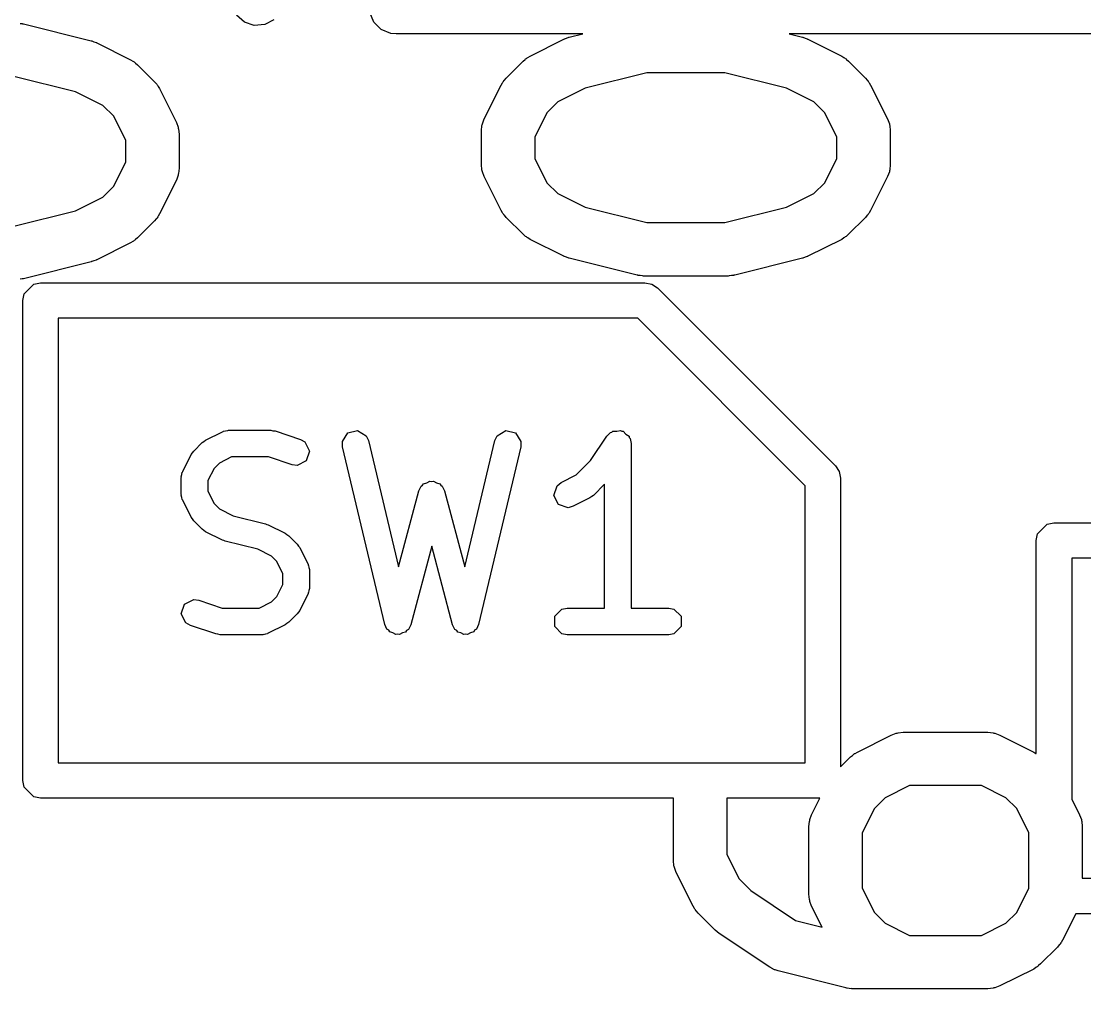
# Model space of a CAD drawing. Extents: x -2.36 to 2.12, y 0.28 to 4.05.
# Drawn here: x -2.1092 to -1.9915, y 3.5716 to 3.6788 of the extents above; entities that cross this region are included whole.
import ezdxf

# ---------------------------------------------------------------- set-up
doc = ezdxf.new("R2010")
doc.units = 0
doc.header["$MEASUREMENT"] = 0
doc.layers.add('BLACK', color=7, linetype='CONTINUOUS')

msp = doc.modelspace()

# ---------------------------------------------------------------- linework, layer by layer
at = {"layer": 'BLACK', "linetype": 'CONTINUOUS'}
for p, q in [((-2.08451, 3.67867), (-2.08538, 3.67942)), ((-2.08342, 3.6783), (-2.08451, 3.67867)), ((-2.08124, 3.6789), (-2.08227, 3.67839)), ((-2.07017, 3.67867), (-2.07061, 3.67974)), ((-2.06936, 3.67786), (-2.07017, 3.67867)), ((-2.10933, 3.67853), (-2.10911, 3.67851)), ((-2.10911, 3.67851), (-2.10907, 3.67849)), ((-2.10907, 3.67849), (-2.10897, 3.67847)), ((-2.10897, 3.67847), (-2.10148, 3.6766)), ((-2.08227, 3.67839), (-2.08342, 3.6783)), ((-2.06829, 3.67742), (-2.06936, 3.67786)), ((-2.10148, 3.6766), (-2.10143, 3.67658)), ((-2.10143, 3.67658), (-2.10141, 3.67658)), ((-2.10141, 3.67658), (-2.10117, 3.67649)), ((-2.10117, 3.67649), (-2.10093, 3.6764)), ((-2.10093, 3.6764), (-2.10091, 3.67639)), ((-2.10091, 3.67639), (-2.10087, 3.67638)), ((-2.10087, 3.67638), (-2.09712, 3.6745)), ((-2.06772, 3.67736), (-2.06829, 3.67742)), ((-2.04706, 3.67736), (-2.06772, 3.67736)), ((-2.05289, 3.67489), (-2.04914, 3.67677)), ((-2.04914, 3.67677), (-2.0491, 3.67679)), ((-2.0491, 3.67679), (-2.04908, 3.6768)), ((-2.04908, 3.6768), (-2.04884, 3.67688)), ((-2.04884, 3.67688), (-2.0486, 3.67698)), ((-2.0486, 3.67698), (-2.04858, 3.67698)), ((-2.04858, 3.67698), (-2.04854, 3.67699)), ((-2.04854, 3.67699), (-2.04706, 3.67736)), ((-1.96379, 3.67736), (-2.02421, 3.67736)), ((-2.02421, 3.67736), (-2.02273, 3.67699)), ((-2.02273, 3.67699), (-2.02269, 3.67698)), ((-2.02269, 3.67698), (-2.02267, 3.67698)), ((-2.02267, 3.67698), (-2.02243, 3.67688)), ((-2.02243, 3.67688), (-2.02219, 3.6768)), ((-2.02219, 3.6768), (-2.02217, 3.67679)), ((-2.02217, 3.67679), (-2.02213, 3.67677)), ((-2.02213, 3.67677), (-2.01838, 3.67489)), ((-2.09712, 3.6745), (-2.09687, 3.67434)), ((-2.09687, 3.67434), (-2.0968, 3.67431)), ((-2.0968, 3.67431), (-2.09672, 3.67425)), ((-2.09672, 3.67425), (-2.09663, 3.67419)), ((-2.09663, 3.67419), (-2.09658, 3.67413)), ((-2.09658, 3.67413), (-2.09635, 3.67395)), ((-2.09635, 3.67395), (-2.09448, 3.67207)), ((-2.05554, 3.67247), (-2.05366, 3.67434)), ((-2.05366, 3.67434), (-2.05343, 3.67453)), ((-2.05343, 3.67453), (-2.05338, 3.67459)), ((-2.05338, 3.67459), (-2.05329, 3.67464)), ((-2.05329, 3.67464), (-2.05321, 3.67471)), ((-2.05321, 3.67471), (-2.05314, 3.67474)), ((-2.05314, 3.67474), (-2.05289, 3.67489)), ((-2.01838, 3.67489), (-2.01813, 3.67474)), ((-2.01813, 3.67474), (-2.01806, 3.67471)), ((-2.01806, 3.67471), (-2.01798, 3.67464)), ((-2.01798, 3.67464), (-2.01789, 3.67459)), ((-2.01789, 3.67459), (-2.01784, 3.67453)), ((-2.01784, 3.67453), (-2.01761, 3.67434)), ((-2.01761, 3.67434), (-2.01574, 3.67247)), ((-2.03996, 3.67305), (-2.04679, 3.67134)), ((-2.03131, 3.67305), (-2.03996, 3.67305)), ((-2.02448, 3.67134), (-2.03131, 3.67305)), ((-2.10322, 3.67095), (-2.11005, 3.67266)), ((-2.09448, 3.67207), (-2.09429, 3.67185)), ((-2.09429, 3.67185), (-2.09423, 3.6718)), ((-2.09423, 3.6718), (-2.09418, 3.67171)), ((-2.09418, 3.67171), (-2.09411, 3.67163)), ((-2.09411, 3.67163), (-2.09408, 3.67155)), ((-2.05796, 3.66795), (-2.05609, 3.6717)), ((-2.05609, 3.6717), (-2.05593, 3.67195)), ((-2.05593, 3.67195), (-2.0559, 3.67202)), ((-2.0559, 3.67202), (-2.05584, 3.6721)), ((-2.05584, 3.6721), (-2.05578, 3.67219)), ((-2.05578, 3.67219), (-2.05572, 3.67224)), ((-2.05572, 3.67224), (-2.05554, 3.67247)), ((-2.01574, 3.67247), (-2.01555, 3.67224)), ((-2.01555, 3.67224), (-2.01549, 3.67219)), ((-2.01549, 3.67219), (-2.01544, 3.6721)), ((-2.01544, 3.6721), (-2.01537, 3.67202)), ((-2.01537, 3.67202), (-2.01534, 3.67195)), ((-2.01534, 3.67195), (-2.01519, 3.6717)), ((-2.01519, 3.6717), (-2.01331, 3.66795)), ((-2.10019, 3.66943), (-2.10322, 3.67095)), ((-2.09408, 3.67155), (-2.09393, 3.67131)), ((-2.09393, 3.67131), (-2.09205, 3.66756)), ((-2.04679, 3.67134), (-2.04982, 3.66983)), ((-2.02145, 3.66983), (-2.02448, 3.67134)), ((-2.09899, 3.66824), (-2.10019, 3.66943)), ((-2.04982, 3.66983), (-2.05102, 3.66863)), ((-2.02025, 3.66863), (-2.02145, 3.66983)), ((-2.09764, 3.66554), (-2.09899, 3.66824)), ((-2.05102, 3.66863), (-2.05237, 3.66593)), ((-2.0189, 3.66593), (-2.02025, 3.66863)), ((-2.09205, 3.66756), (-2.09184, 3.66702)), ((-2.09184, 3.66702), (-2.09184, 3.66691)), ((-2.09184, 3.66691), (-2.0918, 3.66681)), ((-2.05827, 3.66663), (-2.05822, 3.66721)), ((-2.05822, 3.66721), (-2.05818, 3.6673)), ((-2.05818, 3.6673), (-2.05817, 3.66741)), ((-2.05817, 3.66741), (-2.05796, 3.66795)), ((-2.01331, 3.66795), (-2.0131, 3.66741)), ((-2.0131, 3.66741), (-2.0131, 3.6673)), ((-2.0131, 3.6673), (-2.01306, 3.66721)), ((-2.01306, 3.66721), (-2.013, 3.66663)), ((-2.0918, 3.66681), (-2.09174, 3.66624)), ((-2.09174, 3.66624), (-2.09174, 3.66249)), ((-2.05827, 3.66288), (-2.05827, 3.66663)), ((-2.05237, 3.66593), (-2.05237, 3.66358)), ((-2.0189, 3.66358), (-2.0189, 3.66593)), ((-2.013, 3.66663), (-2.013, 3.66288)), ((-2.09764, 3.66318), (-2.09764, 3.66554)), ((-2.05237, 3.66358), (-2.05102, 3.66088)), ((-2.02025, 3.66088), (-2.0189, 3.66358)), ((-2.09899, 3.66049), (-2.09764, 3.66318)), ((-2.09174, 3.66249), (-2.0918, 3.66191)), ((-2.05822, 3.6623), (-2.05827, 3.66288)), ((-2.05818, 3.66221), (-2.05822, 3.6623)), ((-2.05817, 3.6621), (-2.05818, 3.66221)), ((-2.01306, 3.6623), (-2.0131, 3.66221)), ((-2.0131, 3.66221), (-2.0131, 3.6621)), ((-2.013, 3.66288), (-2.01306, 3.6623)), ((-2.09205, 3.66117), (-2.09393, 3.65742)), ((-2.09184, 3.66171), (-2.09205, 3.66117)), ((-2.0918, 3.66191), (-2.09184, 3.66181)), ((-2.09184, 3.66181), (-2.09184, 3.66171)), ((-2.05796, 3.66156), (-2.05817, 3.6621)), ((-2.05609, 3.65781), (-2.05796, 3.66156)), ((-2.01331, 3.66156), (-2.01519, 3.65781)), ((-2.0131, 3.6621), (-2.01331, 3.66156)), ((-2.10019, 3.65929), (-2.09899, 3.66049)), ((-2.05102, 3.66088), (-2.04982, 3.65968)), ((-2.02145, 3.65968), (-2.02025, 3.66088)), ((-2.10322, 3.65777), (-2.10019, 3.65929)), ((-2.04982, 3.65968), (-2.04679, 3.65817)), ((-2.02448, 3.65817), (-2.02145, 3.65968)), ((-2.11005, 3.65606), (-2.10322, 3.65777)), ((-2.05593, 3.65756), (-2.05609, 3.65781)), ((-2.0559, 3.65749), (-2.05593, 3.65756)), ((-2.05584, 3.65741), (-2.0559, 3.65749)), ((-2.04679, 3.65817), (-2.03996, 3.65646)), ((-2.03131, 3.65646), (-2.02448, 3.65817)), ((-2.01537, 3.65749), (-2.01544, 3.65741)), ((-2.01534, 3.65756), (-2.01537, 3.65749)), ((-2.01519, 3.65781), (-2.01534, 3.65756)), ((-2.09448, 3.65665), (-2.09635, 3.65477)), ((-2.09429, 3.65687), (-2.09448, 3.65665)), ((-2.09423, 3.65693), (-2.09429, 3.65687)), ((-2.09418, 3.65701), (-2.09423, 3.65693)), ((-2.09411, 3.6571), (-2.09418, 3.65701)), ((-2.09408, 3.65717), (-2.09411, 3.6571)), ((-2.09393, 3.65742), (-2.09408, 3.65717)), ((-2.05578, 3.65732), (-2.05584, 3.65741)), ((-2.05572, 3.65727), (-2.05578, 3.65732)), ((-2.05554, 3.65704), (-2.05572, 3.65727)), ((-2.05366, 3.65517), (-2.05554, 3.65704)), ((-2.03996, 3.65646), (-2.03131, 3.65646)), ((-2.01574, 3.65704), (-2.01761, 3.65517)), ((-2.01555, 3.65727), (-2.01574, 3.65704)), ((-2.01549, 3.65732), (-2.01555, 3.65727)), ((-2.01544, 3.65741), (-2.01549, 3.65732)), ((-2.05343, 3.65498), (-2.05366, 3.65517)), ((-2.01761, 3.65517), (-2.01784, 3.65498)), ((-2.09712, 3.65422), (-2.10087, 3.65235)), ((-2.09687, 3.65438), (-2.09712, 3.65422)), ((-2.0968, 3.65441), (-2.09687, 3.65438)), ((-2.09672, 3.65447), (-2.0968, 3.65441)), ((-2.09663, 3.65453), (-2.09672, 3.65447)), ((-2.09658, 3.65459), (-2.09663, 3.65453)), ((-2.09635, 3.65477), (-2.09658, 3.65459)), ((-2.05338, 3.65492), (-2.05343, 3.65498)), ((-2.05329, 3.65487), (-2.05338, 3.65492)), ((-2.05321, 3.6548), (-2.05329, 3.65487)), ((-2.05314, 3.65477), (-2.05321, 3.6548)), ((-2.05289, 3.65461), (-2.05314, 3.65477)), ((-2.04914, 3.65274), (-2.05289, 3.65461)), ((-2.01838, 3.65461), (-2.02213, 3.65274)), ((-2.01813, 3.65477), (-2.01838, 3.65461)), ((-2.01806, 3.6548), (-2.01813, 3.65477)), ((-2.01798, 3.65487), (-2.01806, 3.6548)), ((-2.01789, 3.65492), (-2.01798, 3.65487)), ((-2.01784, 3.65498), (-2.01789, 3.65492)), ((-2.0491, 3.65272), (-2.04914, 3.65274)), ((-2.02213, 3.65274), (-2.02217, 3.65272)), ((-2.10148, 3.65212), (-2.10897, 3.65025)), ((-2.10143, 3.65214), (-2.10148, 3.65212)), ((-2.10141, 3.65214), (-2.10143, 3.65214)), ((-2.10117, 3.65223), (-2.10141, 3.65214)), ((-2.10093, 3.65232), (-2.10117, 3.65223)), ((-2.10091, 3.65233), (-2.10093, 3.65232)), ((-2.10087, 3.65235), (-2.10091, 3.65233)), ((-2.04908, 3.65271), (-2.0491, 3.65272)), ((-2.04884, 3.65262), (-2.04908, 3.65271)), ((-2.0486, 3.65253), (-2.04884, 3.65262)), ((-2.04858, 3.65253), (-2.0486, 3.65253)), ((-2.04854, 3.65252), (-2.04858, 3.65253)), ((-2.04104, 3.65064), (-2.04854, 3.65252)), ((-2.02273, 3.65252), (-2.03023, 3.65064)), ((-2.02269, 3.65253), (-2.02273, 3.65252)), ((-2.02267, 3.65253), (-2.02269, 3.65253)), ((-2.02243, 3.65262), (-2.02267, 3.65253)), ((-2.02219, 3.65271), (-2.02243, 3.65262)), ((-2.02217, 3.65272), (-2.02219, 3.65271)), ((-2.04094, 3.65063), (-2.04104, 3.65064)), ((-2.0409, 3.65061), (-2.04094, 3.65063)), ((-2.04068, 3.65059), (-2.0409, 3.65061)), ((-2.04047, 3.65056), (-2.04068, 3.65059)), ((-2.04042, 3.65056), (-2.04047, 3.65056)), ((-2.04032, 3.65055), (-2.04042, 3.65056)), ((-2.03095, 3.65055), (-2.04032, 3.65055)), ((-2.03085, 3.65056), (-2.03095, 3.65055)), ((-2.03081, 3.65056), (-2.03085, 3.65056)), ((-2.03059, 3.65059), (-2.03081, 3.65056)), ((-2.03037, 3.65061), (-2.03059, 3.65059)), ((-2.03033, 3.65063), (-2.03037, 3.65061)), ((-2.03023, 3.65064), (-2.03033, 3.65063)), ((-2.10911, 3.65022), (-2.10933, 3.65019)), ((-2.10907, 3.65023), (-2.10911, 3.65022)), ((-2.10897, 3.65025), (-2.10907, 3.65023)), ((-2.10891, 3.64859), (-2.10784, 3.64965)), ((-2.10784, 3.64965), (-2.10709, 3.6498)), ((-2.10709, 3.6498), (-2.04016, 3.6498)), ((-2.04016, 3.6498), (-2.0394, 3.64965)), ((-2.0394, 3.64965), (-2.03877, 3.64923)), ((-2.03877, 3.64923), (-2.01908, 3.62954)), ((-2.10906, 3.64783), (-2.10891, 3.64859)), ((-2.10906, 3.59469), (-2.10906, 3.64783)), ((-2.10512, 3.64587), (-2.10512, 3.59665)), ((-2.04097, 3.64587), (-2.10512, 3.64587)), ((-2.02244, 3.62733), (-2.04097, 3.64587)), ((-2.08881, 3.63237), (-2.08694, 3.63331)), ((-2.08694, 3.63331), (-2.08687, 3.63333)), ((-2.08687, 3.63333), (-2.08684, 3.63336)), ((-2.08684, 3.63336), (-2.08661, 3.6334)), ((-2.08661, 3.6334), (-2.08638, 3.63346)), ((-2.08638, 3.63346), (-2.08635, 3.63345)), ((-2.08635, 3.63345), (-2.08628, 3.63347)), ((-2.08628, 3.63347), (-2.08159, 3.63347)), ((-2.08159, 3.63347), (-2.08136, 3.63342)), ((-2.08136, 3.63342), (-2.08112, 3.63339)), ((-2.08112, 3.63339), (-2.07831, 3.63245)), ((-2.07367, 3.63223), (-2.07308, 3.63319)), ((-2.07308, 3.63319), (-2.07198, 3.63345)), ((-2.07198, 3.63345), (-2.07102, 3.63286)), ((-2.07102, 3.63286), (-2.07078, 3.63233)), ((-2.05678, 3.63233), (-2.05654, 3.63286)), ((-2.05654, 3.63286), (-2.05558, 3.63345)), ((-2.05558, 3.63345), (-2.05448, 3.63319)), ((-2.05448, 3.63319), (-2.05389, 3.63223)), ((-2.04618, 3.63012), (-2.04439, 3.63281)), ((-2.04439, 3.63281), (-2.04398, 3.63322)), ((-2.04398, 3.63322), (-2.04383, 3.63325)), ((-2.04383, 3.63325), (-2.04372, 3.63336)), ((-2.04372, 3.63336), (-2.04329, 3.63336)), ((-2.04329, 3.63336), (-2.04287, 3.63344)), ((-2.04287, 3.63344), (-2.04274, 3.63336)), ((-2.04274, 3.63336), (-2.04259, 3.63336)), ((-2.04259, 3.63336), (-2.04229, 3.63305)), ((-2.04229, 3.63305), (-2.04193, 3.63281)), ((-2.04193, 3.63281), (-2.0419, 3.63266)), ((-2.09013, 3.63116), (-2.0892, 3.6321)), ((-2.0892, 3.6321), (-2.089, 3.63223)), ((-2.089, 3.63223), (-2.08881, 3.63237)), ((-2.07831, 3.63245), (-2.07781, 3.63217)), ((-2.07781, 3.63217), (-2.0773, 3.63116)), ((-2.07365, 3.63165), (-2.07367, 3.63223)), ((-2.06897, 3.61196), (-2.07365, 3.63165)), ((-2.07078, 3.63233), (-2.06745, 3.61834)), ((-2.06011, 3.61834), (-2.05678, 3.63233)), ((-2.05391, 3.63165), (-2.05859, 3.61196)), ((-2.05389, 3.63223), (-2.05391, 3.63165)), ((-2.0419, 3.63266), (-2.04179, 3.63256)), ((-2.04179, 3.63256), (-2.04168, 3.63199)), ((-2.04168, 3.63199), (-2.04168, 3.61378)), ((-2.09135, 3.6289), (-2.09041, 3.63078)), ((-2.09041, 3.63078), (-2.09026, 3.63096)), ((-2.09026, 3.63096), (-2.09013, 3.63116)), ((-2.08593, 3.63052), (-2.08728, 3.62984)), ((-2.08183, 3.63052), (-2.08593, 3.63052)), ((-2.07924, 3.62965), (-2.08183, 3.63052)), ((-2.0773, 3.63116), (-2.07766, 3.63009)), ((-2.08788, 3.62924), (-2.08855, 3.62789)), ((-2.08728, 3.62984), (-2.08788, 3.62924)), ((-2.07867, 3.62958), (-2.07924, 3.62965)), ((-2.07766, 3.63009), (-2.07867, 3.62958)), ((-2.04778, 3.62852), (-2.04618, 3.63012)), ((-2.01908, 3.62954), (-2.01865, 3.6289)), ((-2.0915, 3.62835), (-2.09144, 3.62857)), ((-2.09149, 3.62831), (-2.0915, 3.62835)), ((-2.0915, 3.62824), (-2.09149, 3.62831)), ((-2.0915, 3.62637), (-2.0915, 3.62824)), ((-2.09144, 3.62857), (-2.09139, 3.62881)), ((-2.09139, 3.62881), (-2.09137, 3.62883)), ((-2.09137, 3.62883), (-2.09135, 3.6289)), ((-2.04944, 3.62769), (-2.04778, 3.62852)), ((-2.01865, 3.6289), (-2.0185, 3.62815)), ((-2.0185, 3.62815), (-2.0185, 3.59619)), ((-2.08855, 3.62789), (-2.08855, 3.62672)), ((-2.06521, 3.62675), (-2.06495, 3.62726)), ((-2.06495, 3.62726), (-2.06478, 3.62737)), ((-2.06478, 3.62737), (-2.06468, 3.62754)), ((-2.06468, 3.62754), (-2.06431, 3.62764)), ((-2.06431, 3.62764), (-2.06397, 3.62783)), ((-2.06397, 3.62783), (-2.06378, 3.62778)), ((-2.06378, 3.62778), (-2.06359, 3.62783)), ((-2.06359, 3.62783), (-2.06325, 3.62764)), ((-2.06325, 3.62764), (-2.06288, 3.62754)), ((-2.06288, 3.62754), (-2.06278, 3.62737)), ((-2.06278, 3.62737), (-2.06261, 3.62726)), ((-2.06261, 3.62726), (-2.06235, 3.62675)), ((-2.05025, 3.62626), (-2.0499, 3.62733)), ((-2.0499, 3.62733), (-2.04944, 3.62769)), ((-2.04463, 3.62749), (-2.04586, 3.62626)), ((-2.04463, 3.61378), (-2.04463, 3.62749)), ((-2.02244, 3.59665), (-2.02244, 3.62733)), ((-2.09149, 3.62629), (-2.0915, 3.62637)), ((-2.0915, 3.62626), (-2.09149, 3.62629)), ((-2.09144, 3.62603), (-2.0915, 3.62626)), ((-2.09139, 3.6258), (-2.09144, 3.62603)), ((-2.09137, 3.62578), (-2.09139, 3.6258)), ((-2.09135, 3.62571), (-2.09137, 3.62578)), ((-2.09041, 3.62383), (-2.09135, 3.62571)), ((-2.08855, 3.62672), (-2.08788, 3.62537)), ((-2.06745, 3.61834), (-2.06521, 3.62675)), ((-2.06235, 3.62675), (-2.06011, 3.61834)), ((-2.04975, 3.62525), (-2.05025, 3.62626)), ((-2.04625, 3.62598), (-2.04812, 3.62505)), ((-2.04606, 3.62613), (-2.04625, 3.62598)), ((-2.04586, 3.62626), (-2.04606, 3.62613)), ((-2.08788, 3.62537), (-2.08728, 3.62477)), ((-2.08728, 3.62477), (-2.08576, 3.62401)), ((-2.04868, 3.62489), (-2.04975, 3.62525)), ((-2.04812, 3.62505), (-2.04868, 3.62489)), ((-2.09026, 3.62365), (-2.09041, 3.62383)), ((-2.09013, 3.62345), (-2.09026, 3.62365)), ((-2.0892, 3.62251), (-2.09013, 3.62345)), ((-2.08576, 3.62401), (-2.08217, 3.62311)), ((-2.089, 3.62238), (-2.0892, 3.62251)), ((-2.08881, 3.62223), (-2.089, 3.62238)), ((-2.08694, 3.6213), (-2.08881, 3.62223)), ((-2.08217, 3.62311), (-2.08202, 3.62304)), ((-2.08202, 3.62304), (-2.08187, 3.623)), ((-2.08187, 3.623), (-2.07999, 3.62206)), ((-1.9967, 3.62201), (-1.99564, 3.62308)), ((-1.99564, 3.62308), (-1.99488, 3.62323)), ((-1.99488, 3.62323), (-1.9752, 3.62323)), ((-2.08678, 3.62125), (-2.08694, 3.6213)), ((-2.08663, 3.62119), (-2.08678, 3.62125)), ((-2.08304, 3.62029), (-2.08663, 3.62119)), ((-2.07999, 3.62206), (-2.07981, 3.62192)), ((-2.07981, 3.62192), (-2.07961, 3.62179)), ((-2.07961, 3.62179), (-2.07867, 3.62085)), ((-1.99685, 3.62126), (-1.9967, 3.62201)), ((-1.99685, 3.59768), (-1.99685, 3.62126)), ((-2.08153, 3.61953), (-2.08304, 3.62029)), ((-2.07867, 3.62085), (-2.07854, 3.62065)), ((-2.07854, 3.62065), (-2.07839, 3.62047)), ((-2.07839, 3.62047), (-2.07746, 3.61859)), ((-2.06378, 3.62064), (-2.0661, 3.61193)), ((-2.06146, 3.61193), (-2.06378, 3.62064)), ((-2.08093, 3.61893), (-2.08153, 3.61953)), ((-2.08025, 3.61758), (-2.08093, 3.61893)), ((-2.07746, 3.61859), (-2.07744, 3.61852)), ((-1.99291, 3.61929), (-1.99291, 3.59262)), ((-1.97717, 3.61929), (-1.99291, 3.61929)), ((-2.08025, 3.6164), (-2.08025, 3.61758)), ((-2.07744, 3.61852), (-2.07741, 3.6185)), ((-2.07741, 3.6185), (-2.07737, 3.61826)), ((-2.07737, 3.61826), (-2.0773, 3.61804)), ((-2.0773, 3.61804), (-2.07732, 3.618)), ((-2.07732, 3.618), (-2.0773, 3.61793)), ((-2.0773, 3.61793), (-2.0773, 3.61606)), ((-2.08093, 3.61506), (-2.08025, 3.6164)), ((-2.08153, 3.61446), (-2.08093, 3.61506)), ((-2.07746, 3.6154), (-2.07839, 3.61352)), ((-2.07744, 3.61547), (-2.07746, 3.6154)), ((-2.07741, 3.61549), (-2.07744, 3.61547)), ((-2.07737, 3.61572), (-2.07741, 3.61549)), ((-2.0773, 3.61595), (-2.07737, 3.61572)), ((-2.0773, 3.61606), (-2.07732, 3.61598)), ((-2.07732, 3.61598), (-2.0773, 3.61595)), ((-2.0915, 3.61314), (-2.09114, 3.61421)), ((-2.09114, 3.61421), (-2.09013, 3.61472)), ((-2.09013, 3.61472), (-2.08956, 3.61464)), ((-2.08956, 3.61464), (-2.08697, 3.61378)), ((-2.08288, 3.61378), (-2.08153, 3.61446)), ((-2.09099, 3.61213), (-2.0915, 3.61314)), ((-2.08697, 3.61378), (-2.08288, 3.61378)), ((-2.07867, 3.61314), (-2.07961, 3.6122)), ((-2.07854, 3.61333), (-2.07867, 3.61314)), ((-2.07839, 3.61352), (-2.07854, 3.61333)), ((-2.05015, 3.61287), (-2.04935, 3.61367)), ((-2.05015, 3.61174), (-2.05015, 3.61287)), ((-2.04935, 3.61367), (-2.04878, 3.61378)), ((-2.04878, 3.61378), (-2.04463, 3.61378)), ((-2.04168, 3.61378), (-2.03753, 3.61378)), ((-2.03753, 3.61378), (-2.03697, 3.61367)), ((-2.03697, 3.61367), (-2.03617, 3.61287)), ((-2.03617, 3.61287), (-2.03617, 3.61174)), ((-2.09049, 3.61184), (-2.09099, 3.61213)), ((-2.08768, 3.61091), (-2.09049, 3.61184)), ((-2.07999, 3.61192), (-2.08187, 3.61099)), ((-2.07981, 3.61207), (-2.07999, 3.61192)), ((-2.07961, 3.6122), (-2.07981, 3.61207)), ((-2.06873, 3.61144), (-2.06897, 3.61196)), ((-2.0661, 3.61193), (-2.06636, 3.61141)), ((-2.0612, 3.61141), (-2.06146, 3.61193)), ((-2.05859, 3.61196), (-2.05883, 3.61144)), ((-2.04935, 3.61094), (-2.05015, 3.61174)), ((-2.03617, 3.61174), (-2.03697, 3.61094)), ((-2.08745, 3.61088), (-2.08768, 3.61091)), ((-2.08721, 3.61083), (-2.08745, 3.61088)), ((-2.08253, 3.61083), (-2.08721, 3.61083)), ((-2.08245, 3.61084), (-2.08253, 3.61083)), ((-2.08242, 3.61083), (-2.08245, 3.61084)), ((-2.08219, 3.6109), (-2.08242, 3.61083)), ((-2.08196, 3.61094), (-2.08219, 3.6109)), ((-2.08194, 3.61097), (-2.08196, 3.61094)), ((-2.08187, 3.61099), (-2.08194, 3.61097)), ((-2.06854, 3.61133), (-2.06873, 3.61144)), ((-2.06843, 3.61113), (-2.06854, 3.61133)), ((-2.06807, 3.61104), (-2.06843, 3.61113)), ((-2.06776, 3.61085), (-2.06807, 3.61104)), ((-2.06755, 3.6109), (-2.06776, 3.61085)), ((-2.06733, 3.61084), (-2.06755, 3.6109)), ((-2.06702, 3.61103), (-2.06733, 3.61084)), ((-2.06666, 3.61111), (-2.06702, 3.61103)), ((-2.06655, 3.6113), (-2.06666, 3.61111)), ((-2.06636, 3.61141), (-2.06655, 3.6113)), ((-2.06101, 3.6113), (-2.0612, 3.61141)), ((-2.0609, 3.61111), (-2.06101, 3.6113)), ((-2.06054, 3.61103), (-2.0609, 3.61111)), ((-2.06022, 3.61084), (-2.06054, 3.61103)), ((-2.06001, 3.6109), (-2.06022, 3.61084)), ((-2.0598, 3.61085), (-2.06001, 3.6109)), ((-2.05949, 3.61104), (-2.0598, 3.61085)), ((-2.05913, 3.61113), (-2.05949, 3.61104)), ((-2.05902, 3.61133), (-2.05913, 3.61113)), ((-2.05883, 3.61144), (-2.05902, 3.61133)), ((-2.04878, 3.61083), (-2.04935, 3.61094)), ((-2.03753, 3.61083), (-2.04878, 3.61083)), ((-2.03697, 3.61094), (-2.03753, 3.61083)), ((-2.01289, 3.59972), (-2.01234, 3.59992)), ((-2.01234, 3.59992), (-2.01224, 3.59993)), ((-2.01224, 3.59993), (-2.01214, 3.59997)), ((-2.01214, 3.59997), (-2.01157, 3.60003)), ((-2.01157, 3.60003), (-2.00219, 3.60003)), ((-2.00219, 3.60003), (-2.00162, 3.59997)), ((-2.00162, 3.59997), (-2.00152, 3.59993)), ((-2.00152, 3.59993), (-2.00141, 3.59992)), ((-2.00141, 3.59992), (-2.00087, 3.59972)), ((-2.01664, 3.59784), (-2.01289, 3.59972)), ((-2.00087, 3.59972), (-1.99712, 3.59784)), ((-2.0174, 3.59729), (-2.01718, 3.59747)), ((-2.01718, 3.59747), (-2.01712, 3.59753)), ((-2.01712, 3.59753), (-2.01704, 3.59759)), ((-2.01704, 3.59759), (-2.01696, 3.59766)), ((-2.01696, 3.59766), (-2.01688, 3.59769)), ((-2.01688, 3.59769), (-2.01664, 3.59784)), ((-1.99712, 3.59784), (-1.99687, 3.59769)), ((-1.99687, 3.59769), (-1.99685, 3.59768)), ((-2.10512, 3.59665), (-2.02244, 3.59665)), ((-2.0185, 3.59619), (-2.0174, 3.59729)), ((-2.10891, 3.59393), (-2.10906, 3.59469)), ((-2.10784, 3.59287), (-2.10891, 3.59393)), ((-2.01087, 3.59412), (-2.01357, 3.59277)), ((-2.00289, 3.59412), (-2.01087, 3.59412)), ((-2.00019, 3.59277), (-2.00289, 3.59412)), ((-2.10709, 3.59272), (-2.10784, 3.59287)), ((-2.03701, 3.59272), (-2.10709, 3.59272)), ((-2.03701, 3.58583), (-2.03701, 3.59272)), ((-2.03111, 3.59272), (-2.03111, 3.58652)), ((-2.0208, 3.59272), (-2.03111, 3.59272)), ((-2.02171, 3.5909), (-2.0208, 3.59272)), ((-2.01357, 3.59277), (-2.01476, 3.59158)), ((-1.99899, 3.59158), (-2.00019, 3.59277)), ((-2.01476, 3.59158), (-2.01611, 3.58888)), ((-1.99764, 3.58888), (-1.99899, 3.59158)), ((-1.99291, 3.59262), (-1.99205, 3.5909)), ((-2.02192, 3.59025), (-2.02191, 3.59036)), ((-2.02191, 3.59036), (-2.02171, 3.5909)), ((-1.99205, 3.5909), (-1.99184, 3.59036)), ((-1.99184, 3.59036), (-1.99184, 3.59025)), ((-2.02202, 3.58958), (-2.02196, 3.59015)), ((-2.02202, 3.58208), (-2.02202, 3.58958)), ((-2.02196, 3.59015), (-2.02192, 3.59025)), ((-1.99184, 3.59025), (-1.9918, 3.59015)), ((-1.9918, 3.59015), (-1.99174, 3.58958)), ((-1.99174, 3.58958), (-1.99174, 3.58386)), ((-2.01611, 3.58888), (-2.01611, 3.58277)), ((-1.99764, 3.58277), (-1.99764, 3.58888)), ((-2.03696, 3.58525), (-2.03701, 3.58583)), ((-2.03111, 3.58652), (-2.02976, 3.58383)), ((-2.03692, 3.58515), (-2.03696, 3.58525)), ((-2.03691, 3.58505), (-2.03692, 3.58515)), ((-2.0367, 3.58451), (-2.03691, 3.58505)), ((-2.03483, 3.58076), (-2.0367, 3.58451)), ((-2.02976, 3.58383), (-2.02843, 3.5825)), ((-1.99174, 3.58386), (-1.97717, 3.58386)), ((-2.02843, 3.5825), (-2.02348, 3.57919)), ((-2.01611, 3.58277), (-2.01476, 3.58008)), ((-1.99899, 3.58008), (-1.99764, 3.58277)), ((-2.02196, 3.5815), (-2.02202, 3.58208)), ((-2.02192, 3.5814), (-2.02196, 3.5815)), ((-2.02191, 3.5813), (-2.02192, 3.5814)), ((-2.02171, 3.58076), (-2.02191, 3.5813)), ((-2.03467, 3.58051), (-2.03483, 3.58076)), ((-2.03464, 3.58044), (-2.03467, 3.58051)), ((-2.03458, 3.58036), (-2.03464, 3.58044)), ((-2.03452, 3.58027), (-2.03458, 3.58036)), ((-2.03446, 3.58022), (-2.03452, 3.58027)), ((-2.03428, 3.57999), (-2.03446, 3.58022)), ((-2.0324, 3.57811), (-2.03428, 3.57999)), ((-2.02056, 3.57846), (-2.02171, 3.58076)), ((-2.01476, 3.58008), (-2.01357, 3.57888)), ((-2.00019, 3.57888), (-1.99899, 3.58008)), ((-1.99247, 3.57992), (-1.99393, 3.57701)), ((-1.9752, 3.57992), (-1.99247, 3.57992)), ((-2.02348, 3.57919), (-2.02056, 3.57846)), ((-2.01357, 3.57888), (-2.01087, 3.57753)), ((-2.00289, 3.57753), (-2.00019, 3.57888)), ((-2.03217, 3.57792), (-2.0324, 3.57811)), ((-2.0324, 3.57811), (-2.0324, 3.57811)), ((-2.0324, 3.57811), (-2.0324, 3.57811)), ((-2.03195, 3.57775), (-2.03217, 3.57792)), ((-2.02633, 3.574), (-2.03195, 3.57775)), ((-2.03195, 3.57775), (-2.03195, 3.57775)), ((-2.03195, 3.57775), (-2.03195, 3.57775)), ((-2.01087, 3.57753), (-2.00289, 3.57753)), ((-1.99448, 3.57624), (-1.99635, 3.57437)), ((-1.99429, 3.57647), (-1.99448, 3.57624)), ((-1.99423, 3.57652), (-1.99429, 3.57647)), ((-1.99418, 3.57661), (-1.99423, 3.57652)), ((-1.99411, 3.57669), (-1.99418, 3.57661)), ((-1.99408, 3.57676), (-1.99411, 3.57669)), ((-1.99393, 3.57701), (-1.99408, 3.57676)), ((-2.02601, 3.57383), (-2.02633, 3.574)), ((-1.99687, 3.57397), (-1.99712, 3.57381)), ((-1.9968, 3.574), (-1.99687, 3.57397)), ((-1.99672, 3.57406), (-1.9968, 3.574)), ((-1.99663, 3.57412), (-1.99672, 3.57406)), ((-1.99658, 3.57418), (-1.99663, 3.57412)), ((-1.99635, 3.57437), (-1.99658, 3.57418)), ((-2.02595, 3.57378), (-2.02601, 3.57383)), ((-2.02588, 3.57376), (-2.02595, 3.57378)), ((-2.02582, 3.57372), (-2.02588, 3.57376)), ((-2.02574, 3.57371), (-2.02582, 3.57372)), ((-2.0254, 3.57359), (-2.02574, 3.57371)), ((-2.01791, 3.57171), (-2.0254, 3.57359)), ((-1.99712, 3.57381), (-2.00087, 3.57194)), ((-2.01781, 3.5717), (-2.01791, 3.57171)), ((-2.01777, 3.57168), (-2.01781, 3.5717)), ((-2.01755, 3.57166), (-2.01777, 3.57168)), ((-2.01733, 3.57163), (-2.01755, 3.57166)), ((-2.01729, 3.57164), (-2.01733, 3.57163)), ((-2.01719, 3.57163), (-2.01729, 3.57164)), ((-2.00219, 3.57163), (-2.01719, 3.57163)), ((-2.00162, 3.57168), (-2.00219, 3.57163)), ((-2.00152, 3.57172), (-2.00162, 3.57168)), ((-2.00141, 3.57173), (-2.00152, 3.57172)), ((-2.00087, 3.57194), (-2.00141, 3.57173))]:
    msp.add_line(p, q, dxfattribs=at)

doc.saveas('drawing.dxf')
